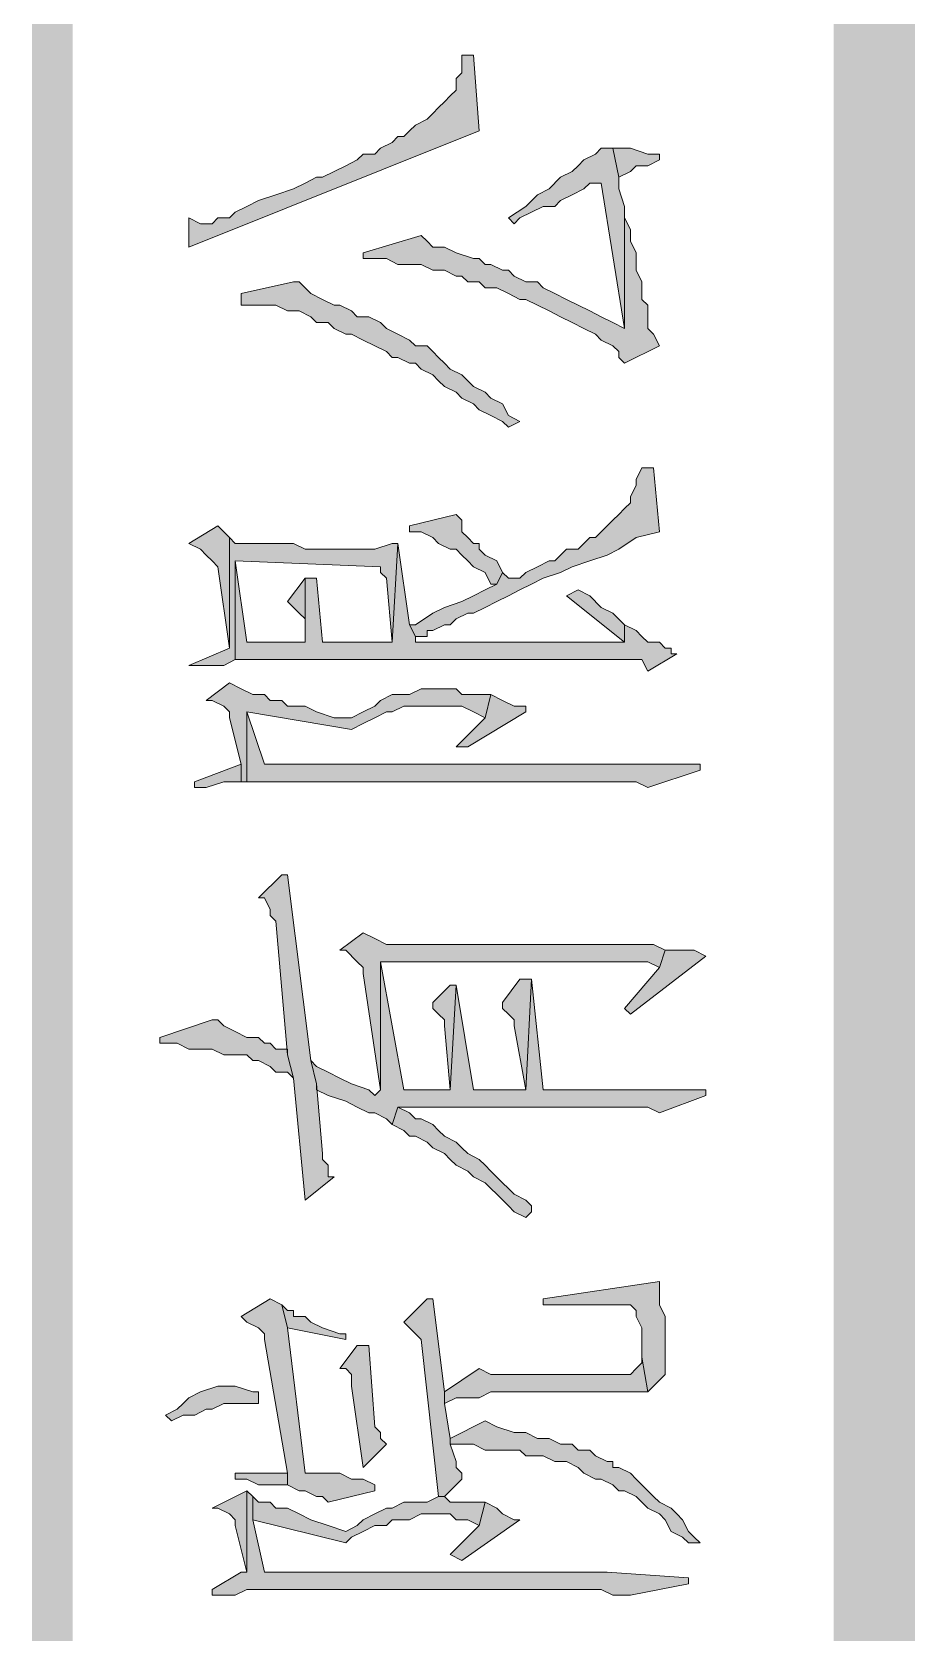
# Model space of a CAD drawing. Header units: millimetres. Extents: x 24 to 410, y 10 to 282.
# Drawn here: x 23.96 to 30.4, y 183.37 to 195.03 of the extents above; entities that cross this region are included whole.
import ezdxf

# ---------------------------------------------------------------- set-up
doc = ezdxf.new("R2010")
doc.units = ezdxf.units.MM

msp = doc.modelspace()

# ---------------------------------------------------------------- hatches: boundary and pattern name
h = msp.add_hatch(color=256)
h.dxf.hatch_style = 2
h.paths.add_polyline_path([(30.395333, 281.643667), (29.802667, 282.236333), (30.395333, 10.244667)])
h = msp.add_hatch(color=256)
h.dxf.hatch_style = 2
h.paths.add_polyline_path([(29.802667, 282.236333), (30.395333, 10.244667), (29.802667, 9.652)])
h = msp.add_hatch(color=256)
h.dxf.hatch_style = 2
h.paths.add_polyline_path([(24.257, 281.94), (23.960667, 281.94), (24.257, 55.837667)])
h = msp.add_hatch(color=256)
h.dxf.hatch_style = 2
h.paths.add_polyline_path([(23.960667, 281.94), (24.257, 55.837667), (23.960667, 55.837667)])
h = msp.add_hatch(color=256)
h.dxf.hatch_style = 2
h.paths.add_polyline_path([(25.103667, 193.675), (25.103667, 193.463333), (27.220333, 194.31), (27.178, 194.860333), (27.093333, 194.860333), (27.093333, 194.775667), (27.093333, 194.733333), (27.051, 194.691), (27.051, 194.606333), (27.008667, 194.564), (26.966333, 194.521667), (26.924, 194.479333), (26.881667, 194.437), (26.839333, 194.394667), (26.754667, 194.352333), (26.712333, 194.31), (26.67, 194.267667), (26.627667, 194.267667), (26.585333, 194.225333), (26.500667, 194.183), (26.458333, 194.140667), (26.373667, 194.140667), (26.331333, 194.098333), (26.246667, 194.056), (26.162, 194.013667), (26.077333, 193.971333), (26.035, 193.971333), (25.950333, 193.929), (25.865667, 193.886667), (25.738667, 193.844333), (25.611667, 193.802), (25.527, 193.759667), (25.442333, 193.717333), (25.4, 193.675), (25.315333, 193.675), (25.273, 193.632667), (25.188333, 193.632667)])
h = msp.add_hatch(color=256)
h.dxf.hatch_style = 2
h.paths.add_polyline_path([(27.432, 193.675), (27.474333, 193.632667), (27.516667, 193.675), (27.601333, 193.717333), (27.686, 193.759667), (27.770667, 193.759667), (27.813, 193.802), (27.897667, 193.844333), (27.982333, 193.886667), (28.024667, 193.929), (28.109333, 193.929), (28.278667, 192.870667), (28.278667, 193.759667), (28.236333, 193.886667), (28.236333, 193.971333), (28.194, 194.183), (28.109333, 194.183), (28.067, 194.140667), (27.982333, 194.098333), (27.94, 194.056), (27.897667, 194.013667), (27.813, 193.971333), (27.728333, 193.886667), (27.643667, 193.844333), (27.559, 193.759667)])
h = msp.add_hatch(color=256)
h.dxf.hatch_style = 2
h.paths.add_polyline_path([(28.194, 194.183), (28.236333, 193.971333), (28.321, 194.013667), (28.363333, 194.056), (28.448, 194.056), (28.532667, 194.098333), (28.532667, 194.140667), (28.448, 194.140667), (28.321, 194.183)])
h = msp.add_hatch(color=256)
h.dxf.hatch_style = 2
h.paths.add_polyline_path([(26.373667, 193.421), (26.373667, 193.378667), (26.416, 193.378667), (26.543, 193.378667), (26.627667, 193.336333), (26.797, 193.336333), (26.881667, 193.294), (26.966333, 193.294), (27.051, 193.251667), (27.093333, 193.251667), (27.135667, 193.209333), (27.220333, 193.209333), (27.262667, 193.167), (27.347333, 193.167), (27.432, 193.124667), (27.516667, 193.082333), (27.559, 193.082333), (27.643667, 193.04), (27.728333, 192.997667), (27.813, 192.955333), (27.897667, 192.913), (27.982333, 192.870667), (28.067, 192.828333), (28.109333, 192.786), (28.194, 192.743667), (28.236333, 192.701333), (28.236333, 192.659), (28.278667, 192.616667), (28.532667, 192.743667), (28.490333, 192.828333), (28.448, 192.870667), (28.448, 193.04), (28.405667, 193.082333), (28.405667, 193.209333), (28.363333, 193.294), (28.363333, 193.421), (28.321, 193.505667), (28.321, 193.590333), (28.278667, 193.675), (28.278667, 192.870667), (28.194, 192.913), (28.109333, 192.955333), (28.024667, 192.997667), (27.94, 193.04), (27.855333, 193.082333), (27.770667, 193.124667), (27.686, 193.167), (27.643667, 193.209333), (27.559, 193.209333), (27.474333, 193.251667), (27.432, 193.294), (27.389667, 193.294), (27.305, 193.336333), (27.262667, 193.336333), (27.220333, 193.378667), (27.178, 193.378667), (27.051, 193.421), (26.966333, 193.463333), (26.881667, 193.463333), (26.839333, 193.505667), (26.797, 193.548)])
h = msp.add_hatch(color=256)
h.dxf.hatch_style = 2
h.paths.add_polyline_path([(25.484667, 193.124667), (25.484667, 193.04), (25.527, 193.04), (25.738667, 193.04), (25.823333, 192.997667), (25.908, 192.997667), (25.992667, 192.955333), (26.035, 192.913), (26.119667, 192.913), (26.162, 192.870667), (26.246667, 192.828333), (26.289, 192.828333), (26.373667, 192.786), (26.458333, 192.743667), (26.543, 192.701333), (26.585333, 192.659), (26.627667, 192.659), (26.712333, 192.616667), (26.754667, 192.616667), (26.797, 192.574333), (26.881667, 192.532), (26.924, 192.489667), (26.966333, 192.447333), (27.051, 192.405), (27.093333, 192.362667), (27.178, 192.320333), (27.220333, 192.278), (27.305, 192.235667), (27.389667, 192.193333), (27.432, 192.151), (27.516667, 192.193333), (27.432, 192.235667), (27.389667, 192.320333), (27.305, 192.362667), (27.262667, 192.405), (27.178, 192.447333), (27.135667, 192.489667), (27.093333, 192.532), (27.008667, 192.574333), (26.966333, 192.616667), (26.924, 192.659), (26.881667, 192.701333), (26.839333, 192.743667), (26.754667, 192.743667), (26.712333, 192.786), (26.627667, 192.828333), (26.543, 192.870667), (26.500667, 192.913), (26.416, 192.955333), (26.331333, 192.955333), (26.289, 192.997667), (26.204333, 193.04), (26.162, 193.04), (26.077333, 193.082333), (25.992667, 193.124667), (25.950333, 193.167), (25.908, 193.209333), (25.865667, 193.209333)])
h = msp.add_hatch(color=256)
h.dxf.hatch_style = 2
h.paths.add_polyline_path([(26.712333, 190.711667), (26.754667, 190.627), (26.839333, 190.627), (26.839333, 190.669333), (26.881667, 190.669333), (26.966333, 190.711667), (27.008667, 190.711667), (27.051, 190.754), (27.135667, 190.796333), (27.178, 190.796333), (27.262667, 190.838667), (27.347333, 190.881), (27.432, 190.923333), (27.516667, 190.965667), (27.601333, 191.008), (27.686, 191.050333), (27.813, 191.092667), (27.897667, 191.135), (28.024667, 191.177333), (28.151667, 191.219667), (28.236333, 191.262), (28.363333, 191.346667), (28.532667, 191.389), (28.490333, 191.854667), (28.405667, 191.854667), (28.363333, 191.77), (28.363333, 191.727667), (28.321, 191.643), (28.321, 191.600667), (28.278667, 191.558333), (28.236333, 191.516), (28.194, 191.473667), (28.151667, 191.431333), (28.109333, 191.389), (28.067, 191.346667), (28.024667, 191.346667), (27.982333, 191.304333), (27.94, 191.262), (27.855333, 191.262), (27.813, 191.219667), (27.770667, 191.177333), (27.728333, 191.177333), (27.643667, 191.135), (27.559, 191.092667), (27.516667, 191.050333), (27.432, 191.050333), (27.389667, 191.092667), (27.347333, 191.008), (27.262667, 190.965667), (27.178, 190.923333), (27.093333, 190.881), (26.966333, 190.838667), (26.881667, 190.796333), (26.754667, 190.711667)])
h = msp.add_hatch(color=256)
h.dxf.hatch_style = 2
h.paths.add_polyline_path([(26.712333, 191.389), (26.797, 191.389), (26.881667, 191.346667), (26.924, 191.304333), (27.008667, 191.262), (27.051, 191.262), (27.093333, 191.219667), (27.135667, 191.177333), (27.178, 191.135), (27.262667, 191.092667), (27.305, 191.008), (27.347333, 191.008), (27.389667, 191.092667), (27.347333, 191.177333), (27.262667, 191.219667), (27.220333, 191.262), (27.220333, 191.304333), (27.178, 191.304333), (27.135667, 191.346667), (27.093333, 191.389), (27.093333, 191.473667), (27.051, 191.516), (26.712333, 191.431333)])
h = msp.add_hatch(color=256)
h.dxf.hatch_style = 2
h.paths.add_polyline_path([(25.103667, 191.304333), (25.188333, 191.262), (25.230667, 191.219667), (25.273, 191.177333), (25.315333, 191.135), (25.4, 190.542333), (25.4, 191.346667), (25.315333, 191.431333)])
h = msp.add_hatch(color=256)
h.dxf.hatch_style = 2
h.paths.add_polyline_path([(25.103667, 190.415333), (25.357667, 190.415333), (25.442333, 190.457667), (25.442333, 191.177333), (26.500667, 191.135), (26.500667, 191.092667), (26.543, 191.050333), (26.585333, 190.584667), (26.627667, 191.304333), (26.585333, 191.304333), (26.458333, 191.262), (25.950333, 191.262), (25.865667, 191.304333), (25.569333, 191.304333), (25.527, 191.304333), (25.442333, 191.304333), (25.4, 191.346667), (25.4, 190.542333)])
h = msp.add_hatch(color=256)
h.dxf.hatch_style = 2
h.paths.add_polyline_path([(25.442333, 190.457667), (28.405667, 190.457667), (28.448, 190.373), (28.659667, 190.5), (28.617333, 190.5), (28.617333, 190.542333), (28.575, 190.542333), (28.532667, 190.584667), (28.448, 190.584667), (28.405667, 190.627), (28.363333, 190.669333), (28.278667, 190.711667), (28.278667, 190.584667), (26.754667, 190.584667), (26.754667, 190.627), (26.712333, 190.711667), (26.627667, 191.304333), (26.585333, 190.584667), (26.077333, 190.584667), (26.035, 191.050333), (25.950333, 191.050333), (25.950333, 190.584667), (25.527, 190.584667), (25.442333, 191.177333)])
h = msp.add_hatch(color=256)
h.dxf.hatch_style = 2
h.paths.add_polyline_path([(25.823333, 190.881), (25.865667, 190.838667), (25.908, 190.796333), (25.950333, 190.754), (25.950333, 190.584667), (25.950333, 191.050333)])
h = msp.add_hatch(color=256)
h.dxf.hatch_style = 2
h.paths.add_polyline_path([(27.855333, 190.923333), (28.278667, 190.584667), (28.278667, 190.711667), (28.194, 190.796333), (28.109333, 190.838667), (28.024667, 190.923333), (27.94, 190.965667)])
h = msp.add_hatch(color=256)
h.dxf.hatch_style = 2
h.paths.add_polyline_path([(25.230667, 190.161333), (25.273, 190.161333), (25.357667, 190.119), (25.4, 190.076667), (25.4, 190.034333), (25.484667, 189.695667), (25.484667, 189.568667), (25.527, 189.568667), (25.527, 190.076667), (26.289, 189.949667), (26.373667, 189.992), (26.458333, 190.034333), (26.543, 190.076667), (26.585333, 190.076667), (26.67, 190.119), (27.093333, 190.119), (27.178, 190.076667), (27.262667, 190.034333), (27.305, 190.203667), (27.093333, 190.203667), (27.051, 190.246), (26.797, 190.246), (26.712333, 190.203667), (26.585333, 190.203667), (26.500667, 190.161333), (26.458333, 190.119), (26.373667, 190.076667), (26.289, 190.034333), (26.162, 190.034333), (26.035, 190.076667), (25.950333, 190.119), (25.823333, 190.119), (25.781, 190.161333), (25.696333, 190.161333), (25.654, 190.203667), (25.569333, 190.203667), (25.484667, 190.246), (25.4, 190.288333)])
h = msp.add_hatch(color=256)
h.dxf.hatch_style = 2
h.paths.add_polyline_path([(27.051035, 189.822667), (27.135702, 189.822667), (27.559035, 190.076667), (27.559035, 190.119), (27.474369, 190.119), (27.389702, 190.161333), (27.305035, 190.203667), (27.262702, 190.034333)])
h = msp.add_hatch(color=256)
h.dxf.hatch_style = 2
h.paths.add_polyline_path([(25.527, 189.568667), (27.94, 189.568667), (28.024667, 189.568667), (28.363333, 189.568667), (28.448, 189.526333), (28.829, 189.653333), (28.829, 189.695667), (28.321, 189.695667), (25.654, 189.695667), (25.527, 190.076667)])
h = msp.add_hatch(color=256)
h.dxf.hatch_style = 2
h.paths.add_polyline_path([(25.146, 189.568667), (25.146, 189.526333), (25.230667, 189.526333), (25.357667, 189.568667), (25.484667, 189.568667), (25.484667, 189.695667)])
h = msp.add_hatch(color=256)
h.dxf.hatch_style = 2
h.paths.add_polyline_path([(25.611667, 188.722), (25.654, 188.722), (25.696333, 188.637333), (25.696333, 188.595), (25.738667, 188.552667), (25.823333, 187.579), (25.865667, 187.409667), (25.950333, 186.520667), (26.162, 186.69), (26.119667, 186.69), (26.119667, 186.774667), (26.077333, 186.817), (26.077333, 186.859333), (26.035, 187.367333), (25.992667, 187.536667), (25.823333, 188.891333), (25.781, 188.891333)])
h = msp.add_hatch(color=256)
h.dxf.hatch_style = 2
h.paths.add_polyline_path([(26.204333, 188.341), (26.246667, 188.341), (26.331333, 188.256333), (26.373667, 188.214), (26.373667, 188.171667), (26.500667, 187.325), (26.500667, 188.256333), (28.278667, 188.256333), (28.448, 188.256333), (28.532667, 188.214), (28.575, 188.341), (28.490333, 188.383333), (27.008667, 188.383333), (26.966333, 188.383333), (26.543, 188.383333), (26.458333, 188.425667), (26.373667, 188.468)])
h = msp.add_hatch(color=256)
h.dxf.hatch_style = 2
h.paths.add_polyline_path([(25.992702, 187.536667), (26.035035, 187.367333), (26.035035, 187.325), (26.119702, 187.282667), (26.246702, 187.240333), (26.331369, 187.198), (26.416035, 187.155667), (26.458369, 187.155667), (26.543035, 187.113333), (26.585369, 187.071), (26.627702, 187.198), (27.770702, 187.198), (27.897702, 187.198), (28.448035, 187.198), (28.532702, 187.155667), (28.871369, 187.282667), (28.871369, 187.325), (28.321035, 187.325), (27.686035, 187.325), (27.601369, 188.129333), (27.559035, 187.325), (27.178035, 187.325), (27.051035, 188.087), (27.008702, 187.325), (26.670035, 187.325), (26.500702, 188.256333), (26.500702, 187.325), (26.458369, 187.282667), (26.416035, 187.325), (26.289035, 187.367333), (26.204369, 187.409667), (26.119702, 187.452), (26.035035, 187.494333)])
h = msp.add_hatch(color=256)
h.dxf.hatch_style = 2
h.paths.add_polyline_path([(28.278667, 187.917667), (28.321, 187.875333), (28.871333, 188.298667), (28.786667, 188.341), (28.575, 188.341), (28.532667, 188.214)])
h = msp.add_hatch(color=256)
h.dxf.hatch_style = 2
h.paths.add_polyline_path([(27.389667, 187.96), (27.389667, 187.917667), (27.432, 187.875333), (27.474333, 187.833), (27.474333, 187.790667), (27.559, 187.325), (27.601333, 188.129333), (27.516667, 188.129333)])
h = msp.add_hatch(color=256)
h.dxf.hatch_style = 2
h.paths.add_polyline_path([(26.881667, 187.96), (26.881667, 187.917667), (26.924, 187.875333), (26.966333, 187.833), (26.966333, 187.790667), (27.008667, 187.325), (27.051, 188.087), (27.008667, 188.087)])
h = msp.add_hatch(color=256)
h.dxf.hatch_style = 2
h.paths.add_polyline_path([(24.892035, 187.706), (24.892035, 187.663667), (24.934369, 187.663667), (25.019035, 187.663667), (25.103702, 187.621333), (25.273035, 187.621333), (25.357702, 187.579), (25.527035, 187.579), (25.569369, 187.536667), (25.611702, 187.536667), (25.696369, 187.494333), (25.738702, 187.452), (25.823369, 187.452), (25.865702, 187.409667), (25.823369, 187.579), (25.823369, 187.621333), (25.738702, 187.621333), (25.696369, 187.663667), (25.654035, 187.663667), (25.611702, 187.706), (25.527035, 187.706), (25.442369, 187.748333), (25.357702, 187.790667), (25.315369, 187.833), (25.273035, 187.833)])
h = msp.add_hatch(color=256)
h.dxf.hatch_style = 2
h.paths.add_polyline_path([(26.585333, 187.071), (26.67, 187.028667), (26.712333, 186.986333), (26.754667, 186.986333), (26.839333, 186.944), (26.881667, 186.901667), (26.966333, 186.859333), (27.008667, 186.817), (27.051, 186.774667), (27.135667, 186.732333), (27.178, 186.69), (27.262667, 186.647667), (27.305, 186.605333), (27.347333, 186.563), (27.432, 186.478333), (27.474333, 186.436), (27.559, 186.393667), (27.601333, 186.436), (27.601333, 186.478333), (27.559, 186.520667), (27.474333, 186.563), (27.432, 186.605333), (27.389667, 186.647667), (27.305, 186.732333), (27.262667, 186.774667), (27.220333, 186.817), (27.135667, 186.859333), (27.093333, 186.901667), (27.051, 186.944), (26.966333, 186.986333), (26.924, 187.028667), (26.881667, 187.071), (26.797, 187.113333), (26.754667, 187.113333), (26.712333, 187.155667), (26.627667, 187.198)])
h = msp.add_hatch(color=256)
h.dxf.hatch_style = 2
h.paths.add_polyline_path([(27.686, 185.801), (27.686, 185.758667), (27.813, 185.758667), (28.321, 185.758667), (28.363333, 185.716333), (28.363333, 185.674), (28.405667, 185.589333), (28.405667, 185.377667), (28.448, 185.123667), (28.490333, 185.166), (28.532667, 185.208333), (28.575, 185.250667), (28.575, 185.674), (28.532667, 185.758667), (28.532667, 185.801), (28.532667, 185.885667), (28.532667, 185.928)])
h = msp.add_hatch(color=256)
h.dxf.hatch_style = 2
h.paths.add_polyline_path([(25.484667, 185.674), (25.527, 185.631667), (25.611667, 185.589333), (25.654, 185.547), (25.654, 185.504667), (25.823333, 184.531), (25.823333, 184.446333), (25.908, 184.404), (25.950333, 184.404), (26.035, 184.361667), (26.077333, 184.361667), (26.119667, 184.319333), (26.458333, 184.404), (26.458333, 184.446333), (26.373667, 184.488667), (26.289, 184.488667), (26.204333, 184.531), (25.950333, 184.531), (25.823333, 185.589333), (25.781, 185.758667), (25.696333, 185.801)])
h = msp.add_hatch(color=256)
h.dxf.hatch_style = 2
h.paths.add_polyline_path([(26.67, 185.631667), (26.712333, 185.589333), (26.754667, 185.547), (26.797, 185.504667), (26.924, 184.361667), (26.966333, 184.361667), (27.093333, 184.488667), (27.093333, 184.531), (27.051, 184.573333), (27.051, 184.615667), (27.008667, 184.742667), (27.008667, 184.785), (26.966333, 185.039), (26.966333, 185.123667), (26.881667, 185.801), (26.839333, 185.801)])
h = msp.add_hatch(color=256)
h.dxf.hatch_style = 2
h.paths.add_polyline_path([(25.781, 185.758667), (25.823333, 185.589333), (26.246667, 185.504667), (26.246667, 185.547), (26.204333, 185.547), (26.077333, 185.589333), (25.992667, 185.631667), (25.950333, 185.674), (25.865667, 185.674), (25.865667, 185.716333), (25.823333, 185.716333)])
h = msp.add_hatch(color=256)
h.dxf.hatch_style = 2
h.paths.add_polyline_path([(26.204333, 185.293), (26.246667, 185.293), (26.289, 185.250667), (26.289, 185.166), (26.373667, 184.573333), (26.543, 184.742667), (26.500667, 184.785), (26.500667, 184.827333), (26.458333, 184.869667), (26.416, 185.462333), (26.331333, 185.462333)])
h = msp.add_hatch(color=256)
h.dxf.hatch_style = 2
h.paths.add_polyline_path([(26.966298, 185.123667), (26.966298, 185.039), (27.050965, 185.081333), (27.220298, 185.081333), (27.304965, 185.123667), (28.447965, 185.123667), (28.405631, 185.377667), (28.405631, 185.335333), (28.363298, 185.293), (28.320965, 185.250667), (27.389631, 185.250667), (27.304965, 185.250667), (27.220298, 185.293)])
h = msp.add_hatch(color=256)
h.dxf.hatch_style = 2
h.paths.add_polyline_path([(24.934369, 184.954333), (24.976702, 184.912), (25.061369, 184.954333), (25.146035, 184.954333), (25.230702, 184.996667), (25.273035, 184.996667), (25.357702, 185.039), (25.611702, 185.039), (25.611702, 185.123667), (25.569369, 185.123667), (25.442369, 185.166), (25.315369, 185.166), (25.188369, 185.123667), (25.103702, 185.081333), (25.061369, 185.039), (25.019035, 184.996667)])
h = msp.add_hatch(color=256)
h.dxf.hatch_style = 2
h.paths.add_polyline_path([(27.008702, 184.785), (27.008702, 184.742667), (27.093369, 184.742667), (27.178035, 184.742667), (27.262702, 184.700333), (27.516702, 184.700333), (27.559035, 184.658), (27.686035, 184.658), (27.770702, 184.615667), (27.855369, 184.615667), (27.940035, 184.573333), (27.982369, 184.531), (28.067035, 184.488667), (28.109369, 184.488667), (28.194035, 184.446333), (28.236369, 184.404), (28.278702, 184.404), (28.363369, 184.361667), (28.405702, 184.319333), (28.448035, 184.277), (28.532702, 184.234667), (28.575035, 184.192333), (28.617369, 184.107667), (28.702035, 184.065333), (28.744369, 184.023), (28.829035, 184.023), (28.786702, 184.065333), (28.744369, 184.107667), (28.702035, 184.192333), (28.659702, 184.234667), (28.617369, 184.277), (28.532702, 184.319333), (28.490369, 184.361667), (28.448035, 184.404), (28.405702, 184.446333), (28.363369, 184.488667), (28.321035, 184.531), (28.236369, 184.573333), (28.194035, 184.573333), (28.194035, 184.615667), (28.151702, 184.615667), (28.067035, 184.658), (28.024702, 184.700333), (27.940035, 184.700333), (27.897702, 184.742667), (27.813035, 184.742667), (27.728369, 184.785), (27.643702, 184.785), (27.559035, 184.827333), (27.474369, 184.827333), (27.347369, 184.869667), (27.262702, 184.912)])
h = msp.add_hatch(color=256)
h.dxf.hatch_style = 2
h.paths.add_polyline_path([(25.442333, 184.531), (25.442333, 184.488667), (25.527, 184.488667), (25.611667, 184.446333), (25.823333, 184.446333), (25.823333, 184.531)])
h = msp.add_hatch(color=256)
h.dxf.hatch_style = 2
h.paths.add_polyline_path([(25.273, 184.277), (25.315333, 184.277), (25.4, 184.234667), (25.442333, 184.192333), (25.442333, 184.15), (25.527, 183.811333), (25.527, 184.404)])
h = msp.add_hatch(color=256)
h.dxf.hatch_style = 2
h.paths.add_polyline_path([(25.273, 183.684333), (25.273, 183.642), (25.315333, 183.642), (25.442333, 183.642), (25.527, 183.684333), (27.347333, 183.684333), (27.474333, 183.684333), (28.109333, 183.684333), (28.194, 183.642), (28.321, 183.642), (28.744333, 183.726667), (28.744333, 183.769), (28.151667, 183.811333), (25.654, 183.811333), (25.569333, 184.192333), (25.569333, 184.361667), (25.527, 184.404), (25.527, 183.811333), (25.484667, 183.811333)])
h = msp.add_hatch(color=256)
h.dxf.hatch_style = 2
h.paths.add_polyline_path([(25.569333, 184.361667), (25.569333, 184.192333), (26.246667, 184.023), (26.289, 184.065333), (26.373667, 184.107667), (26.458333, 184.15), (26.543, 184.15), (26.585333, 184.192333), (26.712333, 184.192333), (26.797, 184.234667), (27.008667, 184.234667), (27.051, 184.192333), (27.135667, 184.192333), (27.220333, 184.15), (27.262667, 184.319333), (27.008667, 184.319333), (26.966333, 184.361667), (26.924, 184.361667), (26.839333, 184.319333), (26.754667, 184.319333), (26.67, 184.319333), (26.585333, 184.277), (26.543, 184.277), (26.458333, 184.234667), (26.373667, 184.192333), (26.331333, 184.15), (26.246667, 184.107667), (26.119667, 184.15), (25.992667, 184.192333), (25.908, 184.234667), (25.823333, 184.277), (25.738667, 184.277), (25.696333, 184.319333), (25.611667, 184.319333)])
h = msp.add_hatch(color=256)
h.dxf.hatch_style = 2
h.paths.add_polyline_path([(27.008702, 183.938333), (27.093369, 183.896), (27.516702, 184.192333), (27.474369, 184.192333), (27.389702, 184.234667), (27.347369, 184.277), (27.262702, 184.319333), (27.220369, 184.15)])

# ---------------------------------------------------------------- linework, layer by layer
at = {"lineweight": 0}
for points in [[(25.103667, 193.675), (25.103667, 193.463333), (27.220333, 194.31), (27.178, 194.860333), (27.093333, 194.860333), (27.093333, 194.775667), (27.093333, 194.733333), (27.051, 194.691), (27.051, 194.606333), (27.008667, 194.564), (26.966333, 194.521667), (26.924, 194.479333), (26.881667, 194.437), (26.839333, 194.394667), (26.754667, 194.352333), (26.712333, 194.31), (26.67, 194.267667), (26.627667, 194.267667), (26.585333, 194.225333), (26.500667, 194.183), (26.458333, 194.140667), (26.373667, 194.140667), (26.331333, 194.098333), (26.246667, 194.056), (26.162, 194.013667), (26.077333, 193.971333), (26.035, 193.971333), (25.950333, 193.929), (25.865667, 193.886667), (25.738667, 193.844333), (25.611667, 193.802), (25.527, 193.759667), (25.442333, 193.717333), (25.4, 193.675), (25.315333, 193.675), (25.273, 193.632667), (25.188333, 193.632667)], [(27.432, 193.675), (27.474333, 193.632667), (27.516667, 193.675), (27.601333, 193.717333), (27.686, 193.759667), (27.770667, 193.759667), (27.813, 193.802), (27.897667, 193.844333), (27.982333, 193.886667), (28.024667, 193.929), (28.109333, 193.929), (28.278667, 192.870667), (28.278667, 193.759667), (28.236333, 193.886667), (28.236333, 193.971333), (28.194, 194.183), (28.109333, 194.183), (28.067, 194.140667), (27.982333, 194.098333), (27.94, 194.056), (27.897667, 194.013667), (27.813, 193.971333), (27.728333, 193.886667), (27.643667, 193.844333), (27.559, 193.759667)], [(28.194, 194.183), (28.236333, 193.971333), (28.321, 194.013667), (28.363333, 194.056), (28.448, 194.056), (28.532667, 194.098333), (28.532667, 194.140667), (28.448, 194.140667), (28.321, 194.183)], [(26.373667, 193.421), (26.373667, 193.378667), (26.416, 193.378667), (26.543, 193.378667), (26.627667, 193.336333), (26.797, 193.336333), (26.881667, 193.294), (26.966333, 193.294), (27.051, 193.251667), (27.093333, 193.251667), (27.135667, 193.209333), (27.220333, 193.209333), (27.262667, 193.167), (27.347333, 193.167), (27.432, 193.124667), (27.516667, 193.082333), (27.559, 193.082333), (27.643667, 193.04), (27.728333, 192.997667), (27.813, 192.955333), (27.897667, 192.913), (27.982333, 192.870667), (28.067, 192.828333), (28.109333, 192.786), (28.194, 192.743667), (28.236333, 192.701333), (28.236333, 192.659), (28.278667, 192.616667), (28.532667, 192.743667), (28.490333, 192.828333), (28.448, 192.870667), (28.448, 193.04), (28.405667, 193.082333), (28.405667, 193.209333), (28.363333, 193.294), (28.363333, 193.421), (28.321, 193.505667), (28.321, 193.590333), (28.278667, 193.675), (28.278667, 192.870667), (28.194, 192.913), (28.109333, 192.955333), (28.024667, 192.997667), (27.94, 193.04), (27.855333, 193.082333), (27.770667, 193.124667), (27.686, 193.167), (27.643667, 193.209333), (27.559, 193.209333), (27.474333, 193.251667), (27.432, 193.294), (27.389667, 193.294), (27.305, 193.336333), (27.262667, 193.336333), (27.220333, 193.378667), (27.178, 193.378667), (27.051, 193.421), (26.966333, 193.463333), (26.881667, 193.463333), (26.839333, 193.505667), (26.797, 193.548)], [(25.484667, 193.124667), (25.484667, 193.04), (25.527, 193.04), (25.738667, 193.04), (25.823333, 192.997667), (25.908, 192.997667), (25.992667, 192.955333), (26.035, 192.913), (26.119667, 192.913), (26.162, 192.870667), (26.246667, 192.828333), (26.289, 192.828333), (26.373667, 192.786), (26.458333, 192.743667), (26.543, 192.701333), (26.585333, 192.659), (26.627667, 192.659), (26.712333, 192.616667), (26.754667, 192.616667), (26.797, 192.574333), (26.881667, 192.532), (26.924, 192.489667), (26.966333, 192.447333), (27.051, 192.405), (27.093333, 192.362667), (27.178, 192.320333), (27.220333, 192.278), (27.305, 192.235667), (27.389667, 192.193333), (27.432, 192.151), (27.516667, 192.193333), (27.432, 192.235667), (27.389667, 192.320333), (27.305, 192.362667), (27.262667, 192.405), (27.178, 192.447333), (27.135667, 192.489667), (27.093333, 192.532), (27.008667, 192.574333), (26.966333, 192.616667), (26.924, 192.659), (26.881667, 192.701333), (26.839333, 192.743667), (26.754667, 192.743667), (26.712333, 192.786), (26.627667, 192.828333), (26.543, 192.870667), (26.500667, 192.913), (26.416, 192.955333), (26.331333, 192.955333), (26.289, 192.997667), (26.204333, 193.04), (26.162, 193.04), (26.077333, 193.082333), (25.992667, 193.124667), (25.950333, 193.167), (25.908, 193.209333), (25.865667, 193.209333)], [(26.712333, 190.711667), (26.754667, 190.627), (26.839333, 190.627), (26.839333, 190.669333), (26.881667, 190.669333), (26.966333, 190.711667), (27.008667, 190.711667), (27.051, 190.754), (27.135667, 190.796333), (27.178, 190.796333), (27.262667, 190.838667), (27.347333, 190.881), (27.432, 190.923333), (27.516667, 190.965667), (27.601333, 191.008), (27.686, 191.050333), (27.813, 191.092667), (27.897667, 191.135), (28.024667, 191.177333), (28.151667, 191.219667), (28.236333, 191.262), (28.363333, 191.346667), (28.532667, 191.389), (28.490333, 191.854667), (28.405667, 191.854667), (28.363333, 191.77), (28.363333, 191.727667), (28.321, 191.643), (28.321, 191.600667), (28.278667, 191.558333), (28.236333, 191.516), (28.194, 191.473667), (28.151667, 191.431333), (28.109333, 191.389), (28.067, 191.346667), (28.024667, 191.346667), (27.982333, 191.304333), (27.94, 191.262), (27.855333, 191.262), (27.813, 191.219667), (27.770667, 191.177333), (27.728333, 191.177333), (27.643667, 191.135), (27.559, 191.092667), (27.516667, 191.050333), (27.432, 191.050333), (27.389667, 191.092667), (27.347333, 191.008), (27.262667, 190.965667), (27.178, 190.923333), (27.093333, 190.881), (26.966333, 190.838667), (26.881667, 190.796333), (26.754667, 190.711667)], [(26.712333, 191.389), (26.797, 191.389), (26.881667, 191.346667), (26.924, 191.304333), (27.008667, 191.262), (27.051, 191.262), (27.093333, 191.219667), (27.135667, 191.177333), (27.178, 191.135), (27.262667, 191.092667), (27.305, 191.008), (27.347333, 191.008), (27.389667, 191.092667), (27.347333, 191.177333), (27.262667, 191.219667), (27.220333, 191.262), (27.220333, 191.304333), (27.178, 191.304333), (27.135667, 191.346667), (27.093333, 191.389), (27.093333, 191.473667), (27.051, 191.516), (26.712333, 191.431333)], [(25.103667, 191.304333), (25.188333, 191.262), (25.230667, 191.219667), (25.273, 191.177333), (25.315333, 191.135), (25.4, 190.542333), (25.4, 191.346667), (25.315333, 191.431333)], [(25.103667, 190.415333), (25.357667, 190.415333), (25.442333, 190.457667), (25.442333, 191.177333), (26.500667, 191.135), (26.500667, 191.092667), (26.543, 191.050333), (26.585333, 190.584667), (26.627667, 191.304333), (26.585333, 191.304333), (26.458333, 191.262), (25.950333, 191.262), (25.865667, 191.304333), (25.569333, 191.304333), (25.527, 191.304333), (25.442333, 191.304333), (25.4, 191.346667), (25.4, 190.542333)], [(25.442333, 190.457667), (28.405667, 190.457667), (28.448, 190.373), (28.659667, 190.5), (28.617333, 190.5), (28.617333, 190.542333), (28.575, 190.542333), (28.532667, 190.584667), (28.448, 190.584667), (28.405667, 190.627), (28.363333, 190.669333), (28.278667, 190.711667), (28.278667, 190.584667), (26.754667, 190.584667), (26.754667, 190.627), (26.712333, 190.711667), (26.627667, 191.304333), (26.585333, 190.584667), (26.077333, 190.584667), (26.035, 191.050333), (25.950333, 191.050333), (25.950333, 190.584667), (25.527, 190.584667), (25.442333, 191.177333)], [(25.823333, 190.881), (25.865667, 190.838667), (25.908, 190.796333), (25.950333, 190.754), (25.950333, 190.584667), (25.950333, 191.050333)], [(27.855333, 190.923333), (28.278667, 190.584667), (28.278667, 190.711667), (28.194, 190.796333), (28.109333, 190.838667), (28.024667, 190.923333), (27.94, 190.965667)], [(25.230667, 190.161333), (25.273, 190.161333), (25.357667, 190.119), (25.4, 190.076667), (25.4, 190.034333), (25.484667, 189.695667), (25.484667, 189.568667), (25.527, 189.568667), (25.527, 190.076667), (26.289, 189.949667), (26.373667, 189.992), (26.458333, 190.034333), (26.543, 190.076667), (26.585333, 190.076667), (26.67, 190.119), (27.093333, 190.119), (27.178, 190.076667), (27.262667, 190.034333), (27.305, 190.203667), (27.093333, 190.203667), (27.051, 190.246), (26.797, 190.246), (26.712333, 190.203667), (26.585333, 190.203667), (26.500667, 190.161333), (26.458333, 190.119), (26.373667, 190.076667), (26.289, 190.034333), (26.162, 190.034333), (26.035, 190.076667), (25.950333, 190.119), (25.823333, 190.119), (25.781, 190.161333), (25.696333, 190.161333), (25.654, 190.203667), (25.569333, 190.203667), (25.484667, 190.246), (25.4, 190.288333)], [(27.051035, 189.822667), (27.135702, 189.822667), (27.559035, 190.076667), (27.559035, 190.119), (27.474369, 190.119), (27.389702, 190.161333), (27.305035, 190.203667), (27.262702, 190.034333)], [(25.527, 189.568667), (27.94, 189.568667), (28.024667, 189.568667), (28.363333, 189.568667), (28.448, 189.526333), (28.829, 189.653333), (28.829, 189.695667), (28.321, 189.695667), (25.654, 189.695667), (25.527, 190.076667)], [(25.146, 189.568667), (25.146, 189.526333), (25.230667, 189.526333), (25.357667, 189.568667), (25.484667, 189.568667), (25.484667, 189.695667)], [(25.611667, 188.722), (25.654, 188.722), (25.696333, 188.637333), (25.696333, 188.595), (25.738667, 188.552667), (25.823333, 187.579), (25.865667, 187.409667), (25.950333, 186.520667), (26.162, 186.69), (26.119667, 186.69), (26.119667, 186.774667), (26.077333, 186.817), (26.077333, 186.859333), (26.035, 187.367333), (25.992667, 187.536667), (25.823333, 188.891333), (25.781, 188.891333)], [(26.204333, 188.341), (26.246667, 188.341), (26.331333, 188.256333), (26.373667, 188.214), (26.373667, 188.171667), (26.500667, 187.325), (26.500667, 188.256333), (28.278667, 188.256333), (28.448, 188.256333), (28.532667, 188.214), (28.575, 188.341), (28.490333, 188.383333), (27.008667, 188.383333), (26.966333, 188.383333), (26.543, 188.383333), (26.458333, 188.425667), (26.373667, 188.468)], [(25.992702, 187.536667), (26.035035, 187.367333), (26.035035, 187.325), (26.119702, 187.282667), (26.246702, 187.240333), (26.331369, 187.198), (26.416035, 187.155667), (26.458369, 187.155667), (26.543035, 187.113333), (26.585369, 187.071), (26.627702, 187.198), (27.770702, 187.198), (27.897702, 187.198), (28.448035, 187.198), (28.532702, 187.155667), (28.871369, 187.282667), (28.871369, 187.325), (28.321035, 187.325), (27.686035, 187.325), (27.601369, 188.129333), (27.559035, 187.325), (27.178035, 187.325), (27.051035, 188.087), (27.008702, 187.325), (26.670035, 187.325), (26.500702, 188.256333), (26.500702, 187.325), (26.458369, 187.282667), (26.416035, 187.325), (26.289035, 187.367333), (26.204369, 187.409667), (26.119702, 187.452), (26.035035, 187.494333)], [(28.278667, 187.917667), (28.321, 187.875333), (28.871333, 188.298667), (28.786667, 188.341), (28.575, 188.341), (28.532667, 188.214)], [(27.389667, 187.96), (27.389667, 187.917667), (27.432, 187.875333), (27.474333, 187.833), (27.474333, 187.790667), (27.559, 187.325), (27.601333, 188.129333), (27.516667, 188.129333)], [(26.881667, 187.96), (26.881667, 187.917667), (26.924, 187.875333), (26.966333, 187.833), (26.966333, 187.790667), (27.008667, 187.325), (27.051, 188.087), (27.008667, 188.087)], [(24.892035, 187.706), (24.892035, 187.663667), (24.934369, 187.663667), (25.019035, 187.663667), (25.103702, 187.621333), (25.273035, 187.621333), (25.357702, 187.579), (25.527035, 187.579), (25.569369, 187.536667), (25.611702, 187.536667), (25.696369, 187.494333), (25.738702, 187.452), (25.823369, 187.452), (25.865702, 187.409667), (25.823369, 187.579), (25.823369, 187.621333), (25.738702, 187.621333), (25.696369, 187.663667), (25.654035, 187.663667), (25.611702, 187.706), (25.527035, 187.706), (25.442369, 187.748333), (25.357702, 187.790667), (25.315369, 187.833), (25.273035, 187.833)], [(26.585333, 187.071), (26.67, 187.028667), (26.712333, 186.986333), (26.754667, 186.986333), (26.839333, 186.944), (26.881667, 186.901667), (26.966333, 186.859333), (27.008667, 186.817), (27.051, 186.774667), (27.135667, 186.732333), (27.178, 186.69), (27.262667, 186.647667), (27.305, 186.605333), (27.347333, 186.563), (27.432, 186.478333), (27.474333, 186.436), (27.559, 186.393667), (27.601333, 186.436), (27.601333, 186.478333), (27.559, 186.520667), (27.474333, 186.563), (27.432, 186.605333), (27.389667, 186.647667), (27.305, 186.732333), (27.262667, 186.774667), (27.220333, 186.817), (27.135667, 186.859333), (27.093333, 186.901667), (27.051, 186.944), (26.966333, 186.986333), (26.924, 187.028667), (26.881667, 187.071), (26.797, 187.113333), (26.754667, 187.113333), (26.712333, 187.155667), (26.627667, 187.198)], [(27.686, 185.801), (27.686, 185.758667), (27.813, 185.758667), (28.321, 185.758667), (28.363333, 185.716333), (28.363333, 185.674), (28.405667, 185.589333), (28.405667, 185.377667), (28.448, 185.123667), (28.490333, 185.166), (28.532667, 185.208333), (28.575, 185.250667), (28.575, 185.674), (28.532667, 185.758667), (28.532667, 185.801), (28.532667, 185.885667), (28.532667, 185.928)], [(25.484667, 185.674), (25.527, 185.631667), (25.611667, 185.589333), (25.654, 185.547), (25.654, 185.504667), (25.823333, 184.531), (25.823333, 184.446333), (25.908, 184.404), (25.950333, 184.404), (26.035, 184.361667), (26.077333, 184.361667), (26.119667, 184.319333), (26.458333, 184.404), (26.458333, 184.446333), (26.373667, 184.488667), (26.289, 184.488667), (26.204333, 184.531), (25.950333, 184.531), (25.823333, 185.589333), (25.781, 185.758667), (25.696333, 185.801)], [(26.67, 185.631667), (26.712333, 185.589333), (26.754667, 185.547), (26.797, 185.504667), (26.924, 184.361667), (26.966333, 184.361667), (27.093333, 184.488667), (27.093333, 184.531), (27.051, 184.573333), (27.051, 184.615667), (27.008667, 184.742667), (27.008667, 184.785), (26.966333, 185.039), (26.966333, 185.123667), (26.881667, 185.801), (26.839333, 185.801)], [(25.781, 185.758667), (25.823333, 185.589333), (26.246667, 185.504667), (26.246667, 185.547), (26.204333, 185.547), (26.077333, 185.589333), (25.992667, 185.631667), (25.950333, 185.674), (25.865667, 185.674), (25.865667, 185.716333), (25.823333, 185.716333)], [(26.204333, 185.293), (26.246667, 185.293), (26.289, 185.250667), (26.289, 185.166), (26.373667, 184.573333), (26.543, 184.742667), (26.500667, 184.785), (26.500667, 184.827333), (26.458333, 184.869667), (26.416, 185.462333), (26.331333, 185.462333)], [(26.966298, 185.123667), (26.966298, 185.039), (27.050965, 185.081333), (27.220298, 185.081333), (27.304965, 185.123667), (28.447965, 185.123667), (28.405631, 185.377667), (28.405631, 185.335333), (28.363298, 185.293), (28.320965, 185.250667), (27.389631, 185.250667), (27.304965, 185.250667), (27.220298, 185.293)], [(24.934369, 184.954333), (24.976702, 184.912), (25.061369, 184.954333), (25.146035, 184.954333), (25.230702, 184.996667), (25.273035, 184.996667), (25.357702, 185.039), (25.611702, 185.039), (25.611702, 185.123667), (25.569369, 185.123667), (25.442369, 185.166), (25.315369, 185.166), (25.188369, 185.123667), (25.103702, 185.081333), (25.061369, 185.039), (25.019035, 184.996667)], [(27.008702, 184.785), (27.008702, 184.742667), (27.093369, 184.742667), (27.178035, 184.742667), (27.262702, 184.700333), (27.516702, 184.700333), (27.559035, 184.658), (27.686035, 184.658), (27.770702, 184.615667), (27.855369, 184.615667), (27.940035, 184.573333), (27.982369, 184.531), (28.067035, 184.488667), (28.109369, 184.488667), (28.194035, 184.446333), (28.236369, 184.404), (28.278702, 184.404), (28.363369, 184.361667), (28.405702, 184.319333), (28.448035, 184.277), (28.532702, 184.234667), (28.575035, 184.192333), (28.617369, 184.107667), (28.702035, 184.065333), (28.744369, 184.023), (28.829035, 184.023), (28.786702, 184.065333), (28.744369, 184.107667), (28.702035, 184.192333), (28.659702, 184.234667), (28.617369, 184.277), (28.532702, 184.319333), (28.490369, 184.361667), (28.448035, 184.404), (28.405702, 184.446333), (28.363369, 184.488667), (28.321035, 184.531), (28.236369, 184.573333), (28.194035, 184.573333), (28.194035, 184.615667), (28.151702, 184.615667), (28.067035, 184.658), (28.024702, 184.700333), (27.940035, 184.700333), (27.897702, 184.742667), (27.813035, 184.742667), (27.728369, 184.785), (27.643702, 184.785), (27.559035, 184.827333), (27.474369, 184.827333), (27.347369, 184.869667), (27.262702, 184.912)], [(25.442333, 184.531), (25.442333, 184.488667), (25.527, 184.488667), (25.611667, 184.446333), (25.823333, 184.446333), (25.823333, 184.531)], [(25.273, 184.277), (25.315333, 184.277), (25.4, 184.234667), (25.442333, 184.192333), (25.442333, 184.15), (25.527, 183.811333), (25.527, 184.404)], [(25.273, 183.684333), (25.273, 183.642), (25.315333, 183.642), (25.442333, 183.642), (25.527, 183.684333), (27.347333, 183.684333), (27.474333, 183.684333), (28.109333, 183.684333), (28.194, 183.642), (28.321, 183.642), (28.744333, 183.726667), (28.744333, 183.769), (28.151667, 183.811333), (25.654, 183.811333), (25.569333, 184.192333), (25.569333, 184.361667), (25.527, 184.404), (25.527, 183.811333), (25.484667, 183.811333)], [(25.569333, 184.361667), (25.569333, 184.192333), (26.246667, 184.023), (26.289, 184.065333), (26.373667, 184.107667), (26.458333, 184.15), (26.543, 184.15), (26.585333, 184.192333), (26.712333, 184.192333), (26.797, 184.234667), (27.008667, 184.234667), (27.051, 184.192333), (27.135667, 184.192333), (27.220333, 184.15), (27.262667, 184.319333), (27.008667, 184.319333), (26.966333, 184.361667), (26.924, 184.361667), (26.839333, 184.319333), (26.754667, 184.319333), (26.67, 184.319333), (26.585333, 184.277), (26.543, 184.277), (26.458333, 184.234667), (26.373667, 184.192333), (26.331333, 184.15), (26.246667, 184.107667), (26.119667, 184.15), (25.992667, 184.192333), (25.908, 184.234667), (25.823333, 184.277), (25.738667, 184.277), (25.696333, 184.319333), (25.611667, 184.319333)], [(27.008702, 183.938333), (27.093369, 183.896), (27.516702, 184.192333), (27.474369, 184.192333), (27.389702, 184.234667), (27.347369, 184.277), (27.262702, 184.319333), (27.220369, 184.15)]]:
    msp.add_lwpolyline(points, close=True, dxfattribs=at)

doc.saveas('drawing.dxf')
